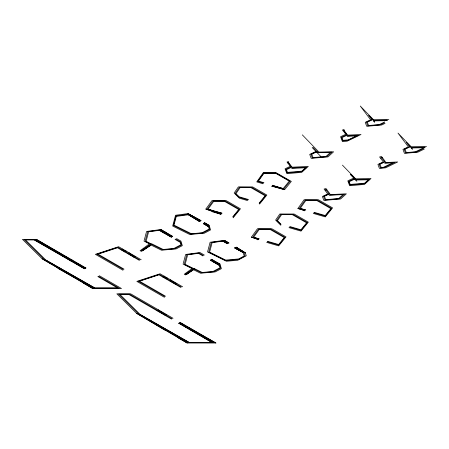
<?xml version="1.0" encoding="UTF-8"?>
<svg xmlns="http://www.w3.org/2000/svg" width="449" height="449" viewBox="0 0 449 449"><rect width="100%" height="100%" fill="white"/><g stroke="black" fill="none" stroke-linecap="round" stroke-linejoin="round"><path stroke-width="0.67" d="M257.861 239.839L258.085 239.513L251.401 237.139L257.479 228.726L271.87 228.76L286.013 236.87L278.7 245.884L266.655 242.393M258.804 238.75L258.635 238.997L253.634 237.218L259.326 229.338L269.928 229.366L284.268 237.583L278.655 244.509L267.604 241.304M304.635 210.643L297.906 208.482L304.074 199.749L318.459 199.783L332.608 207.893L325.295 216.912L313.25 213.415M305.399 209.778L300.179 208.488L305.915 200.366L316.523 200.389L330.862 208.611L325.244 215.531L314.199 212.326M205.85 209.066L221.104 214.313L212.31 211.76L212.534 211.434L205.85 209.066L211.928 200.647L226.318 200.681L240.462 208.791L233.149 217.804M208.078 209.139L222.053 213.224L213.084 210.918L208.078 209.139L213.769 201.259L224.377 201.287L238.716 209.503L232.711 216.906M233.121 217.019L239.463 209.2L225.207 201.029L212.983 201L207.124 209.105L221.649 213.69M259.124 203.173L265.123 195.77L250.783 187.553L240.181 187.525L235.983 193.654L239.16 196.797L248.46 199.491M259.528 203.285L265.87 195.467L251.614 187.295L239.39 187.261L235.197 193.384L239.255 197.408L248.056 199.957M259.556 204.071L266.869 195.057L252.725 186.947L238.335 186.913L234.142 193.031L239.384 198.222L247.517 200.58M272.728 185.257L272.526 185.493L283.184 188.586L289.257 181.093L276.157 173.583L263.776 173.555L258.484 181.054L263.945 182.715M271.898 186.223L284.621 189.68L291.322 181.418L275.523 172.365L263.501 172.337L256.749 181.901L262.974 183.793M304.45 210.867L304.708 210.553L297.906 208.482M271.785 186.346L272.055 186.038L284.621 189.68M62.641 256.256L62.961 256.07L71.037 260.729L70.718 260.914M64.134 255.391L63.707 255.638L71.784 260.302L72.21 260.055M77.149 264.629L77.469 264.444L84.726 268.637L84.406 268.816L34.393 239.946L25.509 239.946L45.944 260.128L94.7 287.91L117.47 287.91L97.82 276.562M78.642 263.771L78.216 264.018L85.473 268.205L85.899 267.958M121.208 249.913L121.527 249.728L124.962 251.715L124.642 251.895M122.7 249.049L122.274 249.296L125.709 251.283L126.135 251.036M127.746 253.691L128.066 253.505L134.167 257.024L133.847 257.21M129.239 252.826L128.812 253.073L134.913 256.598L135.34 256.351M163.829 232.93L164.149 232.745L171.569 237.033L171.249 237.218L159.367 230.354L148.613 231.791L146.082 241.354L151.706 244.133L142.681 250.8L141.682 250.312L151.835 243.852L163.161 249.453L173.791 248.516L180.981 244.722L180.268 242.421L175.031 239.401M165.322 232.071L164.895 232.318L172.315 236.601L172.742 236.354L160.916 229.523L146.57 231.437L144.006 241.13L149.45 243.824L140.094 250.733L141.429 251.384L151.218 245.154L161.466 250.222L176.143 248.926L182.345 245.654L180.919 241.074L176.524 238.537M203.352 223.619L208.504 226.689L209.217 228.99L202.028 232.784L191.392 233.721L173.993 225.117L176.3 216.401L188.501 214.774L199.485 221.486L199.805 221.301M200.551 220.869L200.978 220.622L187.951 213.595L175.537 215.251L172.674 226.072L189.697 234.49L204.379 233.194L210.575 229.922L209.155 225.347L204.761 222.805L204.334 223.052M203.588 223.484L203.268 223.669L208.504 226.689M162.673 276.982L162.993 276.797L166.427 278.778L166.108 278.964M164.166 276.118L163.739 276.365L167.174 278.352L167.6 278.105M227.682 243.554L227.362 243.74L222.9 241.164L212.147 242.6L209.61 252.164L225.651 260.094L238.728 258.938L244.217 256.042L243.1 252.456L234.782 248.022L235.102 247.842M228.429 243.128L228.855 242.881L224.449 240.333L210.104 242.247L207.539 251.94L226.386 261.256L237.802 260.252L246.277 255.778L245.384 252.916L236.275 247.163L235.848 247.41M169.217 280.76L169.537 280.574L175.632 284.094L175.312 284.279M170.704 279.895L170.278 280.142L176.378 283.661L176.805 283.42M214.094 262.407L214.414 262.222L210.632 260.038L210.312 260.224L219.325 265.432L220.044 267.733L212.854 271.527L202.218 272.464L194.215 268.508L185.835 273.839L186.835 274.328L194.237 268.861L185.14 264.36L187.671 254.796L198.43 253.365L202.892 255.941M215.587 261.548L215.161 261.795L211.378 259.612L211.805 259.365M157.038 310.753L157.358 310.568L165.434 315.232L165.114 315.411M158.525 309.889L158.099 310.136L166.175 314.8L166.601 314.553M178.803 323.319L179.123 323.134L192.537 330.879L192.217 331.065M193.71 330.2L193.283 330.447L179.864 322.702L180.29 322.455L215.902 343.014L187.166 343.014L178.107 337.783L178.534 337.536L165.12 329.791L164.693 330.037L136.552 313.301L116.847 293.831L130.715 293.831L173.039 318.268M424.024 147.614L415.392 151.801L406.306 152.581L405.026 149.208L410.465 146.66L412.418 149.264L411.172 147.979L425.063 147.71M423.553 148.524L416.436 151.975L405.503 152.913L404.128 149.293L409.55 146.75L406.222 142.316L411.189 147.457L425.029 147.188M424.327 149.057L417.834 152.205L404.437 153.356L402.938 149.399L408.326 146.874L397.96 133.056L411.205 146.756L426.55 146.464M384.765 121.937L379.248 124.598L368.59 125.512L367.31 122.139L372.749 119.591L374.702 122.195L373.456 120.91L387.347 120.641M384.299 122.841L380.297 124.771L367.787 125.849L366.412 122.223L371.834 119.681L368.506 115.247L373.473 120.388L387.313 120.119M385.074 123.374L381.701 125.002L366.721 126.292L365.222 122.33L370.61 119.804L360.244 105.986L373.489 119.687L388.834 119.395M315.922 151.47L309.692 154.394L311.191 158.351L327.983 156.903L333.641 151.796L318.964 152.076L302.317 134.857M316.304 151.745L310.882 154.282L312.257 157.908L326.833 156.65L331.783 152.183L317.943 152.447L312.975 147.306M317.219 151.65L311.78 154.198L313.06 157.577L325.968 156.46L330.391 152.469L317.174 152.722M353.256 178.27L347.79 180.835L349.636 185.706L364.476 184.427L371.02 178.522L355.675 178.82L342.43 165.114M354.02 178.814L348.598 181.351L349.973 184.977L364.549 183.72L369.499 179.252L355.659 179.516L350.691 174.375M355.12 178.966L349.21 181.738L350.231 184.427L364.599 183.186L368.36 179.796L355.642 180.038M344.198 129.508L342.548 129.924L345.803 134.262L340.555 136.721L342.402 141.592L347.156 141.182L361.041 134.498L347.593 135.127M342.901 130.833L344.142 130.519M288.668 161.567L287.018 161.982L290.273 166.321L285.025 168.779L286.872 173.656L301.711 172.377L308.311 166.422L292.063 167.185M287.371 162.892L288.612 162.577M381.796 156.415L379.59 156.97L383.283 161.893L377.89 164.418L379.394 168.375L385.59 167.842L397.707 161.966L385.36 162.544M380.707 158.02L382.363 157.605M326.266 188.479L324.06 189.029L327.753 193.951L322.36 196.477L323.864 200.434L340.651 198.986L346.37 193.828L329.83 194.602M325.177 190.079L326.833 189.663M347.689 135.823L358.392 135.317L347.79 140.425L342.744 140.863L341.369 137.237L346.785 134.7L343.457 130.266M347.122 136.373L356.405 135.935L348.261 139.858L342.997 140.312L341.975 137.624L347.52 135.026L343.872 130.159M385.405 162.892L394.834 162.448L384.192 167.606L380.46 167.932L379.085 164.306L384.501 161.769L381.173 157.33M384.647 163.189L392.684 162.807L383.143 167.432L381.257 167.595L379.977 164.222L385.416 161.674L382.004 157.122M292.159 167.881L306.74 167.196L301.784 171.664L287.214 172.921L285.839 169.295L291.255 166.759L287.927 162.325M291.592 168.431L305.561 167.774L301.835 171.136L287.467 172.371L286.445 169.683L291.99 167.084L288.342 162.218M329.875 194.95L344.456 194.265L339.5 198.733L324.93 199.99L323.555 196.365L328.971 193.828L325.643 189.394M329.117 195.248L343.014 194.597L338.636 198.548L325.727 199.659L324.447 196.28L329.886 193.732L326.474 189.186M85.95 267.986L36.318 239.334L22.45 239.334L42.161 258.804L92.775 288.516L121.505 288.516L99.313 275.703M171.546 319.127L128.784 294.443L119.905 294.443L140.335 314.626L189.096 342.407L211.866 342.407L179.123 323.134M300.179 208.488L305.775 210.02M272.324 185.729L283.802 189.051L290.144 181.233L275.882 173.061L263.658 173.033L257.737 181.413L263.524 183.175M313.789 212.792L325.267 216.121L331.609 208.302L317.353 200.131L305.124 200.102L299.208 208.482L304.994 210.244M289.925 226.56L300.976 229.765L306.594 222.839L292.254 214.622L281.646 214.594L277.454 220.717L281.113 224.343M289.521 227.026L300.998 230.354L307.341 222.53L293.085 214.364L280.855 214.33L276.663 220.453L280.72 224.472M288.982 227.649L301.026 231.14L308.334 222.126L294.19 214.016L279.8 213.982L275.607 220.1L280.849 225.291M267.2 241.77L278.672 245.098L285.014 237.28L270.758 229.108L258.534 229.074L252.675 237.184L258.399 239.216M253.634 237.218L259.298 238.874M272.29 185.257L283.184 188.586M251.401 237.139L258.158 239.469M211.378 259.612L219.982 264.085L221.402 268.665L215.206 271.931L200.523 273.228L193.603 269.804L185.577 274.911L184.247 274.26L191.981 268.547L183.069 264.135L185.633 254.448L199.973 252.534L204.385 255.077M234.782 248.022L243.1 252.456L234.574 247.691M200.978 220.622L187.951 213.595L200.81 220.723M159.367 230.354L171.569 237.033M204.115 222.552L209.155 225.347M222.9 241.164L227.435 243.7M179.864 322.702L215.902 343.014M34.393 239.946L84.726 268.637M45.944 260.128L94.7 287.91M200.125 221.116L188.266 214.268L175.974 215.907L173.426 225.527L190.668 234.052L203.032 232.958L209.801 229.388L208.779 226.116L203.908 223.299M236.275 247.163L245.384 252.916L236.039 247.298M228.002 243.369L223.563 240.81L211.271 242.449L208.723 252.063L225.965 260.594L238.335 259.5L245.098 255.93L244.082 252.652L235.422 247.657M211.58 259.236L219.982 264.085M171.888 236.848L160.029 230L147.738 231.639L145.19 241.259L150.735 243.998L141.575 250.772L151.571 244.413L162.431 249.784L174.801 248.69L181.564 245.12L180.549 241.843L175.671 239.031M203.532 255.571L199.092 253.012L186.795 254.645L184.253 264.265L193.266 268.727L185.729 274.3L193.951 269.063L201.494 272.79L213.859 271.701L220.627 268.132L219.606 264.854L210.951 259.853M141.199 259.73L118.609 246.692L95.368 254.319L122.97 270.253M139.92 259.977L117.964 247.304L96.9 254.218L123.396 269.518M139.28 260.347L117.481 247.764L98.045 254.14L124.036 269.147M182.664 286.799L160.074 273.761L136.833 281.388L164.441 297.322M181.385 287.046L159.429 274.373L138.365 281.287L164.867 296.587M180.745 287.416L158.946 274.827L139.51 281.209L165.501 296.217M85.046 268.451L35.218 239.682L24.201 239.682L44.322 259.561L93.875 288.168L119.198 288.168L98.46 276.197M172.186 318.756L129.609 294.179L118.592 294.179L138.713 314.059L188.271 342.666L213.595 342.666L179.443 322.949M178.612 323.207L211.866 342.407M189.096 342.407L140.335 314.626M42.161 258.804L58.404 268.182L57.977 268.429L84.143 283.038L83.716 283.285L92.775 288.516M36.318 239.334L85.473 268.205M136.552 313.301L187.166 343.014M200.063 221.66L188.501 214.774L199.485 221.486M224.449 240.333L228.979 243.055M210.632 260.038L219.325 265.432M160.916 229.523L172.315 236.601M350.299 174.504L356.888 181.323M312.184 147.564L320.968 156.65"/></g></svg>
